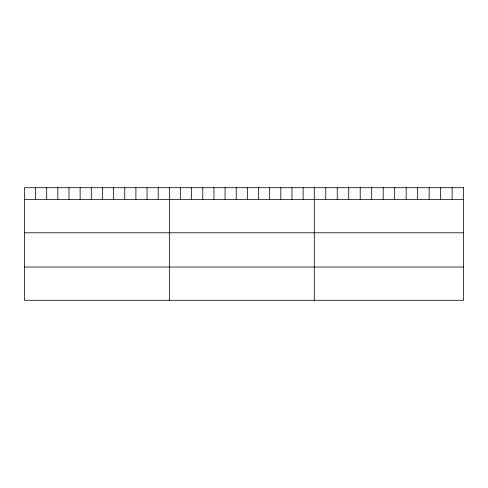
<?xml version="1.0" encoding="UTF-8"?>
<svg xmlns="http://www.w3.org/2000/svg" width="488" height="488" viewBox="0 0 488 488"><rect width="100%" height="100%" fill="white"/><g stroke="black" fill="none" stroke-linecap="round" stroke-linejoin="round"><path stroke-width="0.73" d="M24.4 199.543L463.6 199.543M24.4 232.788L463.6 232.788M24.4 267.046L463.6 267.046M452.114 187.709L452.114 199.543M440.627 187.709L440.627 199.543M429.141 187.709L429.141 199.543M417.655 187.709L417.655 199.543M406.168 187.709L406.168 199.543M394.682 187.709L394.682 199.543M383.19 187.709L383.19 199.543M371.704 187.709L371.704 199.543M360.217 187.709L360.217 199.543M348.731 187.709L348.731 199.543M337.245 187.709L337.245 199.543M325.758 187.709L325.758 199.543M314.272 187.709L314.272 300.291M303.121 187.709L303.121 199.543M291.976 187.709L291.976 199.543M280.826 187.709L280.826 199.543M269.675 187.709L269.675 199.543M258.53 187.709L258.53 199.543M247.379 187.709L247.379 199.543M236.229 187.709L236.229 199.543M225.078 187.709L225.078 199.543M213.933 187.709L213.933 199.543M202.782 187.709L202.782 199.543M191.631 187.709L191.631 199.543M180.487 187.709L180.487 199.543M169.336 187.709L169.336 300.291M158.185 187.709L158.185 199.543M147.041 187.709L147.041 199.543M135.89 187.709L135.89 199.543M124.739 187.709L124.739 199.543M113.594 187.709L113.594 199.543M102.443 187.709L102.443 199.543M91.293 187.709L91.293 199.543M80.142 187.709L80.142 199.543M68.997 187.709L68.997 199.543M57.846 187.709L57.846 199.543M46.695 187.709L46.695 199.543M35.551 187.709L35.551 199.543M463.6 187.709L24.4 187.709L24.4 300.291L463.6 300.291L463.6 187.709"/></g></svg>
